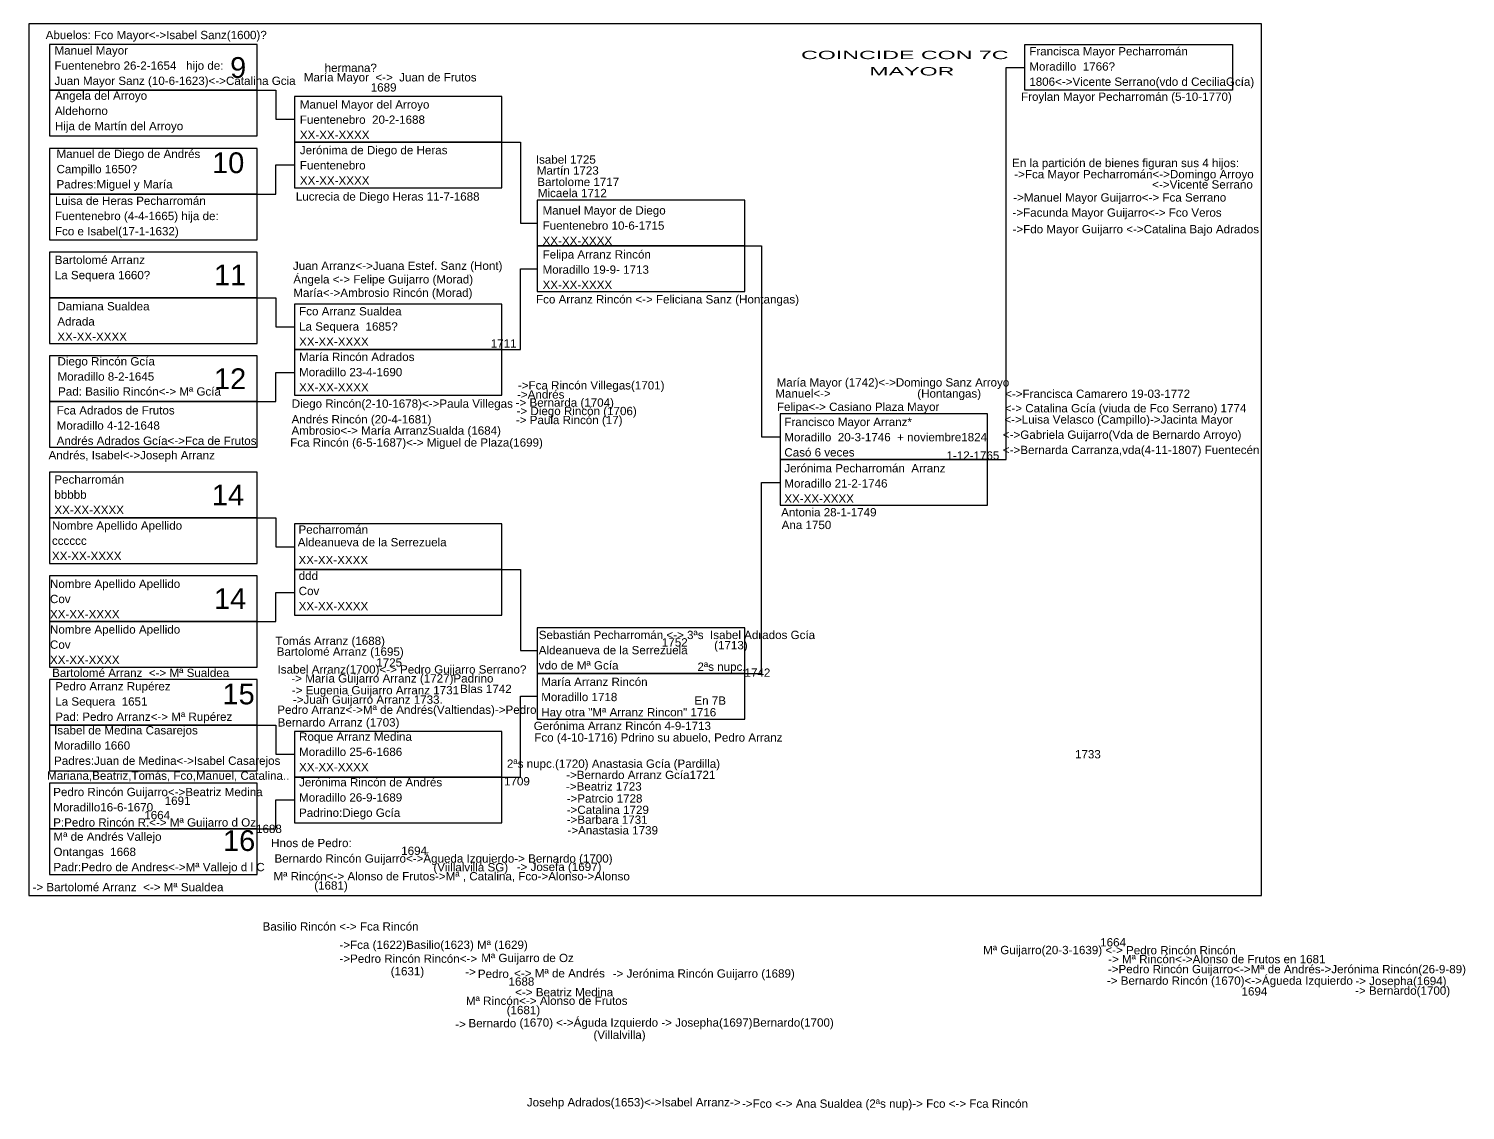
# Model space of a CAD drawing. Header units: millimetres. Extents: x -16844 to 23151, y -8543 to 4892.
# Drawn here: x -876.2 to -530.1, y -1051.8 to -791.2 of the extents above; entities that cross this region are included whole.
import ezdxf
from ezdxf.enums import TextEntityAlignment as Align

# ---------------------------------------------------------------- set-up
doc = ezdxf.new("R2010")
doc.units = ezdxf.units.MM
doc.layers.add('Guijarro', color=90, linetype='Continuous')
doc.styles.add('Arial', font='arial.ttf', dxfattribs={"height": 0.01})

# ---------------------------------------------------------------- blocks, each defined once
blk = doc.blocks.new('Hoja inferior')
for points in [[(0, -210), (297, -210), (297, 0), (0, 0)], [(5, -16), (55, -16), (55, -5), (5, -5)], [(240, -5), (290, -5), (290, -16), (240, -16)], [(5, -27), (55, -27), (55, -16), (5, -16)], [(64, -28.5), (114, -28.5), (114, -17.5), (64, -17.5)], [(5, -41), (55, -41), (55, -30), (5, -30)], [(64, -39.5), (114, -39.5), (114, -28.5), (64, -28.5)], [(5, -52), (55, -52), (55, -41), (5, -41)], [(122.5, -53.5), (172.5, -53.5), (172.5, -42.5), (122.5, -42.5)], [(5, -66), (55, -66), (55, -55), (5, -55)], [(122.5, -64.5), (172.5, -64.5), (172.5, -53.5), (122.5, -53.5)], [(5, -77), (55, -77), (55, -66), (5, -66)], [(64, -78.5), (114, -78.5), (114, -67.5), (64, -67.5)], [(64, -89.5), (114, -89.5), (114, -78.5), (64, -78.5)], [(5, -91), (55, -91), (55, -80), (5, -80)], [(5, -102), (55, -102), (55, -91), (5, -91)], [(181, -105), (231, -105), (231, -94), (181, -94)], [(181, -116), (231, -116), (231, -105), (181, -105)], [(5, -119), (55, -119), (55, -108), (5, -108)], [(5, -130), (55, -130), (55, -119), (5, -119)], [(64, -131.5), (114, -131.5), (114, -120.5), (64, -120.5)], [(64, -142.5), (114, -142.5), (114, -131.5), (64, -131.5)], [(5, -144), (55, -144), (55, -133), (5, -133)], [(5, -155), (55, -155), (55, -144), (5, -144)], [(122.5, -156.5), (172.5, -156.5), (172.5, -145.5), (122.5, -145.5)], [(5, -169), (55, -169), (55, -158), (5, -158)], [(122.5, -167.5), (172.5, -167.5), (172.5, -156.5), (122.5, -156.5)], [(5, -180), (55, -180), (55, -169), (5, -169)], [(64, -181.5), (114, -181.5), (114, -170.5), (64, -170.5)], [(5, -194), (55, -194), (55, -183), (5, -183)], [(64, -192.5), (114, -192.5), (114, -181.5), (64, -181.5)], [(5, -205), (55, -205), (55, -194), (5, -194)]]:
    blk.add_lwpolyline(points, close=True)
for points in [[(231, -105), (235.5, -105), (235.5, -10.5), (240, -10.5)], [(55, -16), (59.5, -16), (59.5, -23), (64, -23)], [(114, -28.5), (118.5, -28.5), (118.5, -48), (122.5, -48)], [(55, -41), (59.5, -41), (59.5, -34), (64, -34)], [(172.5, -53.5), (176.5, -53.5), (176.5, -99.5), (181, -99.5)], [(114, -78.5), (118.5, -78.5), (118.5, -59), (122.5, -59)], [(55, -66), (59.5, -66), (59.5, -73), (64, -73)], [(55, -91), (59.5, -91), (59.5, -84), (64, -84)], [(172.5, -156.5), (176.5, -156.5), (176.5, -110.5), (181, -110.5)], [(55, -119), (59.5, -119), (59.5, -126), (64, -126)], [(114, -131.5), (118.5, -131.5), (118.5, -151), (122.5, -151)], [(55, -144), (59.5, -144), (59.5, -137), (64, -137)], [(114, -181.5), (118.5, -181.5), (118.5, -162), (122.5, -162)], [(55, -169), (59.5, -169), (59.5, -176), (64, -176)], [(55, -194), (59.5, -194), (59.5, -187), (64, -187)]]:
    blk.add_lwpolyline(points)
blk = doc.blocks.new('Casilla')
at = {"style": 'Arial'}
for tag, p in [('NOMBRE', (0.88, 8.08)), ('LUGAR_NACIMIENTO', (0.88, 4.42)), ('FECHA', (0.88, 0.75))]:
    blk.add_attdef(tag, p, '', height=2, dxfattribs=at)
blk = doc.blocks.new('Hermanos')
at = {"style": 'Arial'}
blk.add_attdef('NOMBRE', (0, 0), '', height=2, dxfattribs=at)

msp = doc.modelspace()

# ---------------------------------------------------------------- block references
for name, p, values in [('Hermanos', (-872.11, -793.68), {'NOMBRE': 'Abuelos: Fco Mayor<->Isabel Sanz(1600)?'}), ('Casilla', (-870.85, -805.47), {'NOMBRE': 'Manuel Mayor', 'LUGAR_NACIMIENTO': 'Fuentenebro 26-2-1654   hijo de:', 'FECHA': 'Juan Mayor Sanz (10-6-1623)<->Catalina Gcia'}), ('Casilla', (-636.03, -805.68), {'NOMBRE': 'Francisca Mayor Pecharromán', 'LUGAR_NACIMIENTO': 'Moradillo  1766?', 'FECHA': '1806<->Vicente Serrano(vdo d CeciliaGcía)'}), ('Hermanos', (-804.9, -801.58), {'NOMBRE': 'hermana?'}), ('Casilla', (-870.75, -816.37), {'NOMBRE': 'Angela del Arroyo', 'LUGAR_NACIMIENTO': 'Aldehorno', 'FECHA': 'Hija de Martín del Arroyo'}), ('Hermanos', (-793.8, -806.31), {'NOMBRE': '1689'}), ('Casilla', (-811.75, -818.5), {'NOMBRE': 'Manuel Mayor del Arroyo', 'LUGAR_NACIMIENTO': 'Fuentenebro  20-2-1688', 'FECHA': 'XX-XX-XXXX'}), ('Hermanos', (-637.14, -808.55), {'NOMBRE': 'Froylan Mayor Pecharromán (5-10-1770)'}), ('Casilla', (-870.37, -830.41), {'NOMBRE': 'Manuel de Diego de Andrés', 'LUGAR_NACIMIENTO': 'Campillo 1650? ', 'FECHA': 'Padres:Miguel y María'}), ('Hermanos', (-754.8, -823.69), {'NOMBRE': ' Isabel 1725'}), ('Hermanos', (-639.29, -824.52), {'NOMBRE': 'En la partición de bienes figuran sus 4 hijos:'}), ('Hermanos', (-754.55, -826.33), {'NOMBRE': ' Martín 1723'}), ('Hermanos', (-753.67, -829.08), {'NOMBRE': 'Bartolome 1717'}), ('Hermanos', (-753.55, -831.76), {'NOMBRE': 'Micaela 1712'}), ('Casilla', (-870.75, -841.71), {'NOMBRE': 'Luisa de Heras Pecharromán', 'LUGAR_NACIMIENTO': 'Fuentenebro (4-4-1665) hija de:', 'FECHA': 'Fco e Isabel(17-1-1632)'}), ('Hermanos', (-639.02, -832.82), {'NOMBRE': '->Manuel Mayor Guijarro<-> Fca Serrano'}), ('Hermanos', (-639.2, -836.47), {'NOMBRE': '->Facunda Mayor Guijarro<-> Fco Veros'}), ('Hermanos', (-812.54, -849.28), {'NOMBRE': 'Juan Arranz<->Juana Estef. Sanz (Hont)'}), ('Casilla', (-753.28, -854.63), {'NOMBRE': 'Felipa Arranz Rincón ', 'LUGAR_NACIMIENTO': 'Moradillo 19-9- 1713', 'FECHA': 'XX-XX-XXXX'}), ('Hermanos', (-812.45, -852.56), {'NOMBRE': 'Ángela <-> Felipe Guijarro (Morad)'}), ('Hermanos', (-812.45, -855.78), {'NOMBRE': 'María<->Ambrosio Rincón (Morad)'}), ('Casilla', (-870.17, -867.12), {'NOMBRE': 'Damiana Sualdea', 'LUGAR_NACIMIENTO': 'Adrada', 'FECHA': 'XX-XX-XXXX'}), ('Casilla', (-811.93, -868.33), {'NOMBRE': 'Fco Arranz Sualdea', 'LUGAR_NACIMIENTO': 'La Sequera  1685?', 'FECHA': 'XX-XX-XXXX'}), ('Hermanos', (-753.97, -857.37), {'NOMBRE': 'Fco Arranz Rincón <-> Feliciana Sanz (Hontangas)'}), ('Hermanos', (-764.89, -868.02), {'NOMBRE': '1711'}), ('Casilla', (-811.93, -879.33), {'NOMBRE': 'María Rincón Adrados', 'LUGAR_NACIMIENTO': 'Moradillo 23-4-1690', 'FECHA': 'XX-XX-XXXX'}), ('Hermanos', (-869.11, -879.57), {'NOMBRE': 'Pad: Basilio Rincón<-> Mª Gcía'}), ('Hermanos', (-758.55, -880.3), {'NOMBRE': '->Andrés '}), ('Hermanos', (-758.35, -878.1), {'NOMBRE': '->Fca Rincón Villegas(1701)'}), ('Hermanos', (-696.34, -880.04), {'NOMBRE': 'Manuel<->'}), ('Hermanos', (-640.98, -880.13), {'NOMBRE': '<->Francisca Camarero 19-03-1772'}), ('Casilla', (-870.33, -892.2), {'NOMBRE': 'Fca Adrados de Frutos', 'LUGAR_NACIMIENTO': 'Moradillo 4-12-1648', 'FECHA': 'Andrés Adrados Gcía<->Fca de Frutos'}), ('Hermanos', (-812.82, -882.5), {'NOMBRE': 'Diego Rincón(2-10-1678)<->Paula Villegas'}), ('Hermanos', (-758.89, -882.25), {'NOMBRE': '-> Bernarda (1704)'}), ('Hermanos', (-758.67, -884.28), {'NOMBRE': '-> Diego Rincón (1706)'}), ('Hermanos', (-695.95, -883.27), {'NOMBRE': 'Felipa<-> Casiano Plaza Mayor'}), ('Hermanos', (-642.64, -883.61), {'NOMBRE': '  <-> Catalina Gcía (viuda de Fco Serrano) 1774'}), ('Hermanos', (-812.87, -886.28), {'NOMBRE': 'Andrés Rincón (20-4-1681)'}), ('Hermanos', (-758.83, -886.45), {'NOMBRE': '-> Paula Rincón (17)'}), ('Casilla', (-695.04, -895), {'NOMBRE': 'Francisco Mayor Arranz*           ', 'LUGAR_NACIMIENTO': 'Moradillo  20-3-1746  + noviembre1824', 'FECHA': 'Casó 6 veces'}), ('Hermanos', (-641.16, -886.32), {'NOMBRE': '<->Luisa Velasco (Campillo)->Jacinta Mayor'}), ('Hermanos', (-812.89, -888.99), {'NOMBRE': 'Ambrosio<-> María ArranzSualda (1684)'}), ('Hermanos', (-641.51, -889.99), {'NOMBRE': '<->Gabriela Guijarro(Vda de Bernardo Arroyo)'}), ('Hermanos', (-872.96, -894.93), {'NOMBRE': '  Andrés, Isabel<->Joseph Arranz'}), ('Hermanos', (-641.51, -893.66), {'NOMBRE': '<->Bernarda Carranza,vda(4-11-1807) Fuentecén'}), ('Casilla', (-695.04, -906.15), {'NOMBRE': 'Jerónima Pecharromán  Arranz', 'LUGAR_NACIMIENTO': 'Moradillo 21-2-1746', 'FECHA': 'XX-XX-XXXX'}), ('Hermanos', (-655.1, -895), {'NOMBRE': '1-12-1765'}), ('Casilla', (-870.89, -908.86), {'NOMBRE': 'Pecharromán', 'LUGAR_NACIMIENTO': 'bbbbb  ', 'FECHA': 'XX-XX-XXXX'}), ('Hermanos', (-694.93, -908.68), {'NOMBRE': 'Antonia 28-1-1749'}), ('Casilla', (-871.48, -919.96), {'NOMBRE': 'Nombre Apellido Apellido', 'LUGAR_NACIMIENTO': 'cccccc', 'FECHA': 'XX-XX-XXXX'}), ('Hermanos', (-694.81, -911.74), {'NOMBRE': 'Ana 1750'}), ('Casilla', (-871.95, -934), {'NOMBRE': 'Nombre Apellido Apellido', 'LUGAR_NACIMIENTO': 'Cov', 'FECHA': 'XX-XX-XXXX'}), ('Casilla', (-871.95, -945), {'NOMBRE': 'Nombre Apellido Apellido', 'LUGAR_NACIMIENTO': 'Cov', 'FECHA': 'XX-XX-XXXX'}), ('Hermanos', (-816.76, -939.67), {'NOMBRE': 'Tomás Arranz (1688)'}), ('Casilla', (-754.2, -946.32), {'NOMBRE': 'Sebastián Pecharromán <-> 3ªs  Isabel Adrados Gcía', 'LUGAR_NACIMIENTO': 'Aldeanueva de la Serrezuela', 'FECHA': 'vdo de Mª Gcía'}), ('Hermanos', (-816.44, -942.26), {'NOMBRE': 'Bartolomé Arranz (1695)'}), ('Hermanos', (-723.66, -940.03), {'NOMBRE': '1752'}), ('Hermanos', (-711.07, -940.71), {'NOMBRE': '(1713)'}), ('Hermanos', (-816.24, -946.55), {'NOMBRE': 'Isabel Arranz(1700)<-> Pedro Guijarro Serrano?'}), ('Hermanos', (-807.21, -944.88), {'NOMBRE': '                   1725'}), ('Hermanos', (-715.09, -945.9), {'NOMBRE': '2ªs nupc.'}), ('Hermanos', (-820.68, -948.71), {'NOMBRE': '          -> María Guijarro Arranz (1727)Padrino'}), ('Casilla', (-753.6, -957.62), {'NOMBRE': 'María Arranz Rincón', 'LUGAR_NACIMIENTO': 'Moradillo 1718', 'FECHA': 'Hay otra "Mª Arranz Rincon" 1716'}), ('Hermanos', (-703.75, -947.33), {'NOMBRE': '1742'}), ('Casilla', (-870.68, -958.7), {'NOMBRE': 'Pedro Arranz Rupérez', 'LUGAR_NACIMIENTO': 'La Sequera  1651', 'FECHA': 'Pad: Pedro Arranz<-> Mª Rupérez'}), ('Hermanos', (-812.82, -951.56), {'NOMBRE': '-> Eugenia Guijarro Arranz 1731'}), ('Hermanos', (-772.27, -951.23), {'NOMBRE': 'Blas 1742'}), ('Hermanos', (-816.32, -956.26), {'NOMBRE': 'Pedro Arranz<->Mª de Andrés(Valtiendas)->Pedro '}), ('Hermanos', (-816.23, -959.31), {'NOMBRE': 'Bernardo Arranz (1703)'}), ('Hermanos', (-754.54, -960.16), {'NOMBRE': 'Gerónima Arranz Rincón 4-9-1713'}), ('Casilla', (-870.96, -969.3), {'NOMBRE': 'Isabel de Medina Casarejos', 'LUGAR_NACIMIENTO': 'Moradillo 1660', 'FECHA': 'Padres:Juan de Medina<->Isabel Casarejos'}), ('Casilla', (-811.94, -970.83), {'NOMBRE': 'Roque Arranz Medina', 'LUGAR_NACIMIENTO': 'Moradillo 25-6-1686', 'FECHA': 'XX-XX-XXXX'}), ('Hermanos', (-754.39, -962.95), {'NOMBRE': 'Fco (4-10-1716) Pdrino su abuelo, Pedro Arranz'}), ('Hermanos', (-624.14, -966.99), {'NOMBRE': '1733'}), ('Hermanos', (-760.99, -969.26), {'NOMBRE': '2ªs nupc.(1720) Anastasia Gcía (Pardilla)'}), ('Hermanos', (-871.77, -972.15), {'NOMBRE': 'Mariana,Beatriz,Tomás, Fco,Manuel, Catalina..'}), ('Casilla', (-811.94, -981.83), {'NOMBRE': 'Jerónima Rincón de Andrés', 'LUGAR_NACIMIENTO': 'Moradillo 26-9-1689', 'FECHA': 'Padrino:Diego Gcía'}), ('Hermanos', (-761.68, -973.5), {'NOMBRE': '1709'}), ('Hermanos', (-746.72, -971.97), {'NOMBRE': '->Bernardo Arranz Gcía1721'}), ('Hermanos', (-746.77, -974.74), {'NOMBRE': '->Beatriz 1723'}), ('Hermanos', (-746.59, -977.64), {'NOMBRE': '->Patrcio 1728'}), ('Hermanos', (-843.43, -978.19), {'NOMBRE': '1691'}), ('Hermanos', (-746.59, -980.38), {'NOMBRE': '->Catalina 1729'}), ('Hermanos', (-746.59, -982.76), {'NOMBRE': '->Barbara 1731'}), ('Casilla', (-871.11, -994.93), {'NOMBRE': 'Mª de Andrés Vallejo', 'LUGAR_NACIMIENTO': 'Ontangas  1668', 'FECHA': 'Padr:Pedro de Andres<->Mª Vallejo d l C'}), ('Hermanos', (-821.42, -984.97), {'NOMBRE': '1688'}), ('Hermanos', (-817.8, -988.38), {'NOMBRE': 'Hnos de Pedro:'}), ('Hermanos', (-746.41, -985.32), {'NOMBRE': '->Anastasia 1739'}), ('Hermanos', (-821.38, -998.63), {'NOMBRE': '                  (1681)'}), ('Hermanos', (-875.27, -999.01), {'NOMBRE': '-> Bartolomé Arranz  <-> Mª Sualdea'}), ('Hermanos', (-819.85, -1008.49), {'NOMBRE': 'Basilio Rincón <-> Fca Rincón'}), ('Hermanos', (-632.04, -1012.31), {'NOMBRE': '                  1664'}), ('Hermanos', (-810.65, -1012.9), {'NOMBRE': '            ->Fca (1622)Basilio(1623) Mª (1629)'}), ('Hermanos', (-768.73, -1016.07), {'NOMBRE': '  Mª Guijarro de Oz'}), ('Hermanos', (-646.27, -1014.17), {'NOMBRE': 'Mª Guijarro(20-3-1639) <-> '}), ('Hermanos', (-820.73, -1016.25), {'NOMBRE': '                         ->Pedro Rincón Rincón<->                                             '}), ('Hermanos', (-802.96, -1019.27), {'NOMBRE': '                  (1631)'}), ('Hermanos', (-616.16, -1016.36), {'NOMBRE': '-> Mª Rincón<->Alonso de Frutos en 1681'}), ('Hermanos', (-785, -1019.42), {'NOMBRE': '                  ->'}), ('Hermanos', (-774.57, -1021.76), {'NOMBRE': '                  1688'}), ('Hermanos', (-737.83, -1019.83), {'NOMBRE': '   -> Jerónima Rincón Guijarro (1689)'}), ('Hermanos', (-610.94, -1021.62), {'NOMBRE': '                                                                      -> Josepha(1694)'}), ('Hermanos', (-760.55, -1024.32), {'NOMBRE': '  <-> Beatriz Medina'}), ('Hermanos', (-597.99, -1024.13), {'NOMBRE': '                  1694'}), ('Hermanos', (-775.02, -1028.63), {'NOMBRE': '                  (1681)'}), ('Hermanos', (-787.42, -1032.03), {'NOMBRE': '                  ->'}), ('Hermanos', (-768.05, -1031.64), {'NOMBRE': '             (1670) <->Águda Izquierdo -> Josepha(1697)Bernardo(1700)'}), ('Hermanos', (-745.58, -1034.6), {'NOMBRE': '       (Villalvilla)'}), ('Hermanos', (-756.19, -1050.85), {'NOMBRE': 'Josehp Adrados(1653)<->Isabel Arranz->'})]:
    msp.add_blockref(name, p).add_auto_attribs(values)
ref = msp.add_blockref('Hermanos', (-708.76, -798.49))
ref.add_attrib('NOMBRE', '            COINCIDE CON 7C', (-708.76, -798.49), dxfattribs={"color": 30, "height": 2, "style": 'Arial', "width": 2})
ref = msp.add_blockref('Hermanos', (-809.91, -803.87))
ref.add_attrib('NOMBRE', 'María Mayor  <->  Juan de Frutos', (-809.91, -803.87), dxfattribs={"color": 2, "height": 2, "style": 'Arial'})
ref = msp.add_blockref('Hermanos', (-709.39, -802.43))
ref.add_attrib('NOMBRE', '                       MAYOR', (-709.39, -802.43), dxfattribs={"color": 30, "height": 2, "style": 'Arial', "width": 2})
ref = msp.add_blockref('Casilla', (-811.75, -829.5))
ref.add_attrib('NOMBRE', 'Jerónima de Diego de Heras', (-810.87, -821.42), dxfattribs={"color": 6, "height": 2, "style": 'Arial'})
ref.add_attrib('LUGAR_NACIMIENTO', 'Fuentenebro', (-810.87, -825.08), dxfattribs={"height": 2, "style": 'Arial'})
ref.add_attrib('FECHA', 'XX-XX-XXXX', (-810.87, -828.75), dxfattribs={"height": 2, "style": 'Arial'})
ref = msp.add_blockref('Hermanos', (-638.77, -827.22))
ref.add_attrib('NOMBRE', '->Fca Mayor Pecharromán<->Domingo Arroyo', (-638.77, -827.22), dxfattribs={"color": 3, "height": 2, "style": 'Arial'})
ref = msp.add_blockref('Casilla', (-812.72, -840.68))
ref.add_attrib('NOMBRE', 'Lucrecia de Diego Heras 11-7-1688', (-811.84, -832.59), dxfattribs={"color": 30, "height": 2, "style": 'Arial'})
ref = msp.add_blockref('Hermanos', (-605.53, -829.69))
ref.add_attrib('NOMBRE', '<->Vicente Serrano', (-605.53, -829.69), dxfattribs={"color": 3, "height": 2, "style": 'Arial'})
ref = msp.add_blockref('Casilla', (-753.28, -844.02))
ref.add_attrib('NOMBRE', 'Manuel Mayor de Diego', (-752.4, -835.94), dxfattribs={"color": 0, "height": 2, "style": 'Arial'})
ref.add_attrib('LUGAR_NACIMIENTO', 'Fuentenebro 10-6-1715', (-752.4, -839.6), dxfattribs={"height": 2, "style": 'Arial'})
ref.add_attrib('FECHA', 'XX-XX-XXXX', (-752.4, -843.27), dxfattribs={"height": 2, "style": 'Arial'})
ref = msp.add_blockref('Hermanos', (-639.19, -840.46))
ref.add_attrib('NOMBRE', '->Fdo Mayor Guijarro <->Catalina Bajo Adrados', (-639.19, -840.46), dxfattribs={"color": 30, "height": 2, "style": 'Arial'})
ref = msp.add_blockref('Casilla', (-870.78, -855.95))
ref.add_attrib('NOMBRE', 'Bartolomé Arranz ', (-869.91, -847.86), dxfattribs={"height": 2, "style": 'Arial'})
ref.add_attrib('LUGAR_NACIMIENTO', 'La Sequera 1660?', (-869.91, -851.53), dxfattribs={"height": 2, "style": 'Arial'})
ref = msp.add_blockref('Casilla', (-870.13, -880.39))
ref.add_attrib('NOMBRE', 'Diego Rincón Gcía', (-869.25, -872.31), dxfattribs={"height": 2, "style": 'Arial'})
ref.add_attrib('LUGAR_NACIMIENTO', 'Moradillo 8-2-1645', (-869.25, -875.98), dxfattribs={"height": 2, "style": 'Arial'})
ref = msp.add_blockref('Hermanos', (-696.02, -877.39))
ref.add_attrib('NOMBRE', 'María Mayor (1742)<->Domingo Sanz Arroyo', (-696.02, -877.39), dxfattribs={"color": 6, "height": 2, "style": 'Arial'})
ref = msp.add_blockref('Hermanos', (-662.13, -880.06))
ref.add_attrib('NOMBRE', '(Hontangas)', (-662.13, -880.06), dxfattribs={"color": 6, "height": 2, "style": 'Arial'})
ref = msp.add_blockref('Hermanos', (-813.2, -891.87))
ref.add_attrib('NOMBRE', 'Fca Rincón (6-5-1687)<-> Miguel de Plaza(1699)', (-813.2, -891.87), dxfattribs={"color": 30, "height": 2, "style": 'Arial'})
ref = msp.add_blockref('Casilla', (-812.07, -920.94))
ref.add_attrib('NOMBRE', 'Pecharromán', (-811.2, -912.85), dxfattribs={"height": 2, "style": 'Arial'})
ref.add_attrib('FECHA', 'XX-XX-XXXX', (-811.2, -920.19), dxfattribs={"height": 2, "style": 'Arial'})
ref = msp.add_blockref('Casilla', (-812.26, -920.32))
ref.add_attrib('LUGAR_NACIMIENTO', 'Aldeanueva de la Serrezuela', (-811.38, -915.9), dxfattribs={"height": 2, "style": 'Arial'})
ref = msp.add_blockref('Casilla', (-812.04, -932.06))
ref.add_attrib('NOMBRE', 'ddd', (-811.16, -923.98), dxfattribs={"color": 2, "height": 2, "style": 'Arial'})
ref.add_attrib('LUGAR_NACIMIENTO', 'Cov', (-811.16, -927.65), dxfattribs={"height": 2, "style": 'Arial'})
ref.add_attrib('FECHA', 'XX-XX-XXXX', (-811.16, -931.31), dxfattribs={"height": 2, "style": 'Arial'})
ref = msp.add_blockref('Hermanos', (-870.54, -947.37))
ref.add_attrib('NOMBRE', 'Bartolomé Arranz  <-> Mª Sualdea', (-870.54, -947.37), dxfattribs={"color": 1, "height": 2, "style": 'Arial'})
ref = msp.add_blockref('Casilla', (-813.42, -961.91))
ref.add_attrib('NOMBRE', '->Juan Guijarro Arranz 1733.', (-812.55, -953.83), dxfattribs={"color": 3, "height": 2, "style": 'Arial'})
ref = msp.add_blockref('Hermanos', (-715.82, -954.06))
ref.add_attrib('NOMBRE', 'En 7B', (-715.82, -954.06), dxfattribs={"color": 30, "height": 2, "style": 'Arial'})
ref = msp.add_blockref('Casilla', (-871.17, -984.17))
ref.add_attrib('NOMBRE', 'Pedro Rincón Guijarro<->Beatriz Medina', (-870.29, -976.09), dxfattribs={"height": 2, "style": 'Arial'})
ref.add_attrib('LUGAR_NACIMIENTO', 'Moradillo16-6-1670', (-870.29, -979.75), dxfattribs={"height": 2, "style": 'Arial'})
ref.add_attrib('FECHA', 'P:Pedro Rincón R.<-> Mª Guijarro d Oz', (-870.29, -983.42), dxfattribs={"color": 9, "height": 2, "style": 'Arial'})
ref = msp.add_blockref('Hermanos', (-848.35, -981.65))
ref.add_attrib('NOMBRE', '1664', (-848.35, -981.65), dxfattribs={"color": 254, "height": 2, "style": 'Arial'})
ref = msp.add_blockref('Hermanos', (-821.64, -992.11))
ref.add_attrib('NOMBRE', '      Bernardo Rincón Guijarro<->Águeda Izquierdo-> Bernardo (1700)', (-821.64, -992.11), dxfattribs={"color": 9, "height": 2, "style": 'Arial'})
ref = msp.add_blockref('Hermanos', (-786.45, -990.26))
ref.add_attrib('NOMBRE', '1694', (-786.45, -990.26), dxfattribs={"color": 9, "height": 2, "style": 'Arial'})
ref = msp.add_blockref('Hermanos', (-827.6, -994.22))
ref.add_attrib('NOMBRE', '                                                               (Viillalvilla SG)', (-827.6, -994.22), dxfattribs={"color": 9, "height": 2, "style": 'Arial'})
ref = msp.add_blockref('Hermanos', (-760.18, -994.12))
ref.add_attrib('NOMBRE', '  -> Josefa (1697)', (-760.18, -994.12), dxfattribs={"color": 9, "height": 2, "style": 'Arial'})
ref = msp.add_blockref('Hermanos', (-821.88, -996.39))
ref.add_attrib('NOMBRE', '      Mª Rincón<-> Alonso de Frutos->Mª , Catalina, Fco->Alonso->Alonso   ', (-821.88, -996.39), dxfattribs={"color": 9, "height": 2, "style": 'Arial'})
ref = msp.add_blockref('Hermanos', (-629.69, -1014.21))
ref.add_attrib('NOMBRE', '                       Pedro Rincón Rincón', (-629.69, -1014.21), dxfattribs={"color": 1, "height": 2, "style": 'Arial'})
ref = msp.add_blockref('Hermanos', (-617.78, -1018.77))
ref.add_attrib('NOMBRE', '  ->Pedro Rincón Guijarro<->Mª de Andrés->Jerónima Rincón(26-9-89)', (-617.78, -1018.77), dxfattribs={"color": 3, "height": 2, "style": 'Arial'})
ref = msp.add_blockref('Hermanos', (-781.96, -1019.9))
ref.add_attrib('NOMBRE', '                  Pedro', (-781.96, -1019.9), dxfattribs={"color": 3, "height": 2, "style": 'Arial'})
ref = msp.add_blockref('Hermanos', (-768.55, -1019.77))
ref.add_attrib('NOMBRE', '            <-> Mª de Andrés', (-768.55, -1019.77), dxfattribs={"color": 0, "height": 2, "style": 'Arial'})
ref = msp.add_blockref('Hermanos', (-635.08, -1021.54))
ref.add_attrib('NOMBRE', '                        -> Bernardo Rincón (1670)<->Águeda Izquierdo', (-635.08, -1021.54), dxfattribs={"color": 7, "height": 2, "style": 'Arial'})
ref = msp.add_blockref('Hermanos', (-775.52, -1026.39))
ref.add_attrib('NOMBRE', '      Mª Rincón<-> Alonso de Frutos    ', (-775.52, -1026.39), dxfattribs={"color": 3, "height": 2, "style": 'Arial'})
ref = msp.add_blockref('Hermanos', (-568.31, -1023.95))
ref.add_attrib('NOMBRE', '               -> Bernardo(1700)', (-568.31, -1023.95), dxfattribs={"color": 0, "height": 2, "style": 'Arial'})
ref = msp.add_blockref('Hermanos', (-791.98, -1031.8))
ref.add_attrib('NOMBRE', '                            Bernardo', (-791.98, -1031.8), dxfattribs={"color": 3, "height": 2, "style": 'Arial'})
ref = msp.add_blockref('Hermanos', (-704.36, -1051.18))
ref.add_attrib('NOMBRE', '->Fco <-> Ana Sualdea (2ªs nup)-> Fco <-> Fca Rincón', (-704.36, -1051.18), dxfattribs={"color": 30, "height": 2, "style": 'Arial'})
at = {"layer": 'Guijarro'}
msp.add_blockref('Hoja inferior', (-876.19, -790), dxfattribs=at)

# ---------------------------------------------------------------- texts
at = {"style": 'Arial'}
for s, p in [('9', (-823.79, -803.01)), ('10', (-824.25, -825.96)), ('11', (-823.79, -853.01)), ('12', (-823.79, -878.01)), ('14', (-824.31, -906.01)), ('14', (-823.79, -931.01)), ('15', (-821.75, -953.97)), ('16', (-821.62, -989.3))]:
    msp.add_text(s, height=5, dxfattribs=at).set_placement(p, align=Align.RIGHT)

doc.saveas('drawing.dxf')
